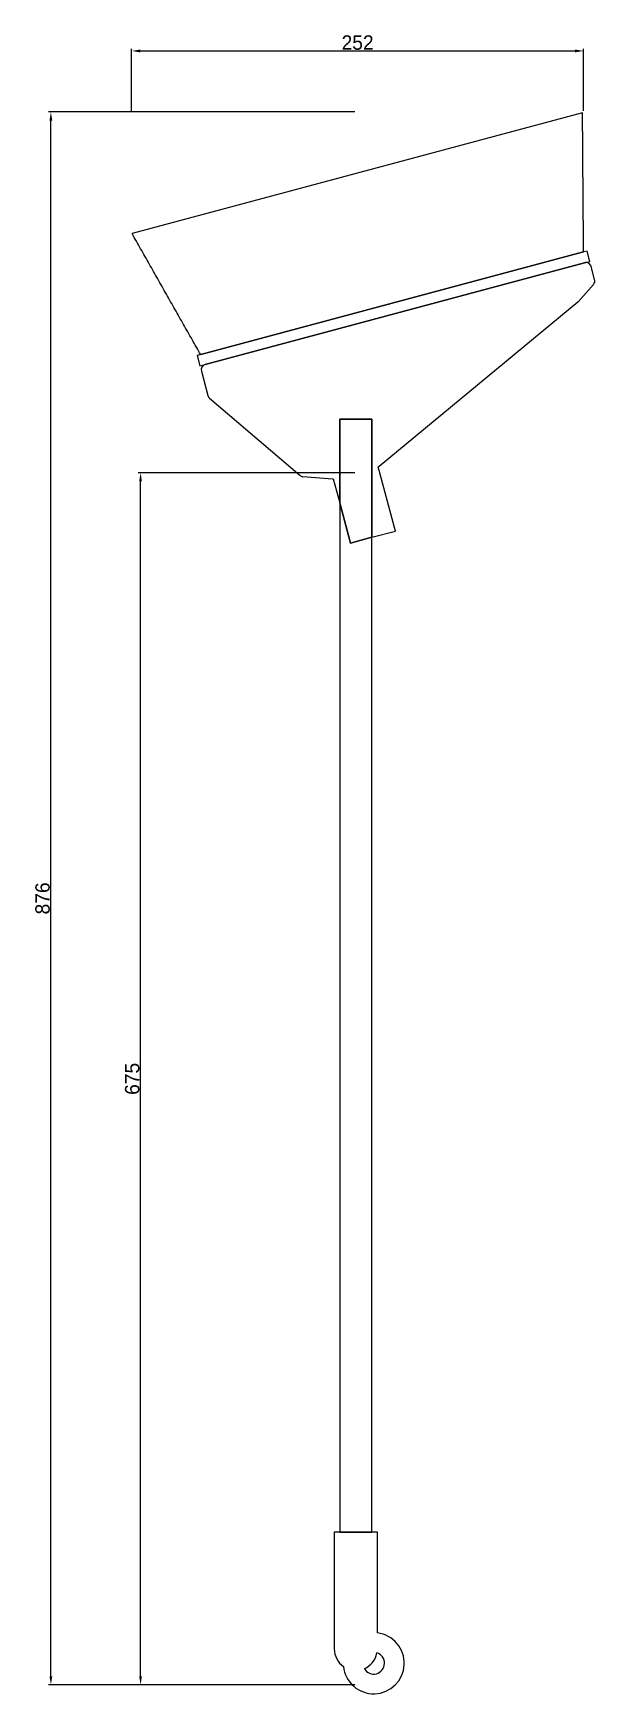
# Model space of a CAD drawing. Header units: millimetres. Extents: x -180 to 133, y -5 to 920.
import ezdxf

# ---------------------------------------------------------------- set-up
doc = ezdxf.new("R2010")
doc.units = ezdxf.units.MM
doc.dimstyles.get("Standard").update_dxf_attribs({"dimtxt": 8, "dimasz": 4.8, "dimexe": 1.25, "dimexo": 0.625, "dimtad": 1, "dimcen": 2.5, "dimazin": 3, "dimtfac": 1, "dimtmove": 0, "dimatfit": 3})

msp = doc.modelspace()

# ---------------------------------------------------------------- linework, layer by layer
for p, q in [((126.401, 875.549), (-124.739, 808.256)), ((126.977, 798.057), (-86.493, 740.858)), ((-86.493, 740.858), (126.977, 798.057)), ((128.909, 798.575), (126.977, 798.057)), ((130.462, 792.779), (128.909, 798.575)), ((127.564, 792.003), (-83.974, 735.321)), ((-83.974, 735.321), (127.564, 792.003)), ((127.564, 792.003), (130.462, 792.779)), ((133.152, 782.739), (131.238, 789.881)), ((124.206, 770.535), (132.508, 779.982)), ((13.06, 678.78), (123.862, 770.202)), ((-86.493, 740.858), (-88.424, 740.341)), ((-88.424, 740.341), (-86.871, 734.545)), ((-86.871, 734.545), (-83.974, 735.321)), ((-86.095, 731.647), (-82.454, 718.058)), ((-81.504, 716.553), (-31.273, 673.665)), ((9, 705), (-9, 705)), ((-9, 705), (-9, 658.36)), ((-9, 658.36), (-9, 705)), ((-9, 705), (9, 705)), ((9, 639.106), (9, 705)), ((9, 705), (9, 639.106)), ((22.133, 642.625), (12.538, 678.434)), ((-29.557, 672.955), (-13.069, 671.675)), ((-12.569, 671.678), (-9, 658.36)), ((-2.981, 635.896), (-9, 658.36)), ((-9, 658.36), (-9, 85)), ((-9, 658.36), (-2.981, 635.896)), ((9, 639.106), (-2.981, 635.896)), ((-2.981, 635.896), (9, 639.106)), ((9, 639.106), (22.133, 642.625)), ((9, 85), (9, 639.106)), ((-9, 85), (-12, 85)), ((-12, 85), (-12, 20)), ((9, 85), (-9, 85)), ((-9, 85), (9, 85)), ((12, 85), (9, 85)), ((12, 28.882), (12, 85))]:
    msp.add_line(p, q)
for centre, radius, start, end in [((128.341, 789.105), 3, 15, 105), ((130.254, 781.963), 3, -41.309932, 15), ((121.952, 772.516), 3, -50.47403, -41.309932), ((-83.197, 732.424), 3, 105, 195), ((-79.556, 718.835), 3, -165, -130.491477), ((11.151, 681.094), 3, -62.446061, -50.47403), ((-29.325, 675.946), 3, -130.491477, -94.440035), ((-12.837, 674.666), 3, 265.559965, 275.13701), ((10, 12), 17, -173.868039, 83.243673), ((0, 20), 12, 180, 234.884407), ((0, 20), 12, 293.589824, 349.090559), ((10, 12), 6, -150.030806, 72.711189)]:
    msp.add_arc(centre, radius, start, end)
for points in [[(126.977, 798.057), (126.401, 875.549)], [(-86.493, 740.858), (-124.739, 808.256)]]:
    msp.add_open_spline(points, degree=1)

# ---------------------------------------------------------------- dimensions: what is measured, and where the dimension line sits
msp.add_linear_dim(base=(-125, 910), p1=(-125, 876), p2=(127, 876), dimstyle='Standard').render()
for base, p2 in [((-170, 0), (0, 876)), ((-120, 0), (0, 675))]:
    msp.add_linear_dim(base=base, p1=(0, 0), p2=p2, angle=90, dimstyle='Standard').render()

doc.saveas('drawing.dxf')
